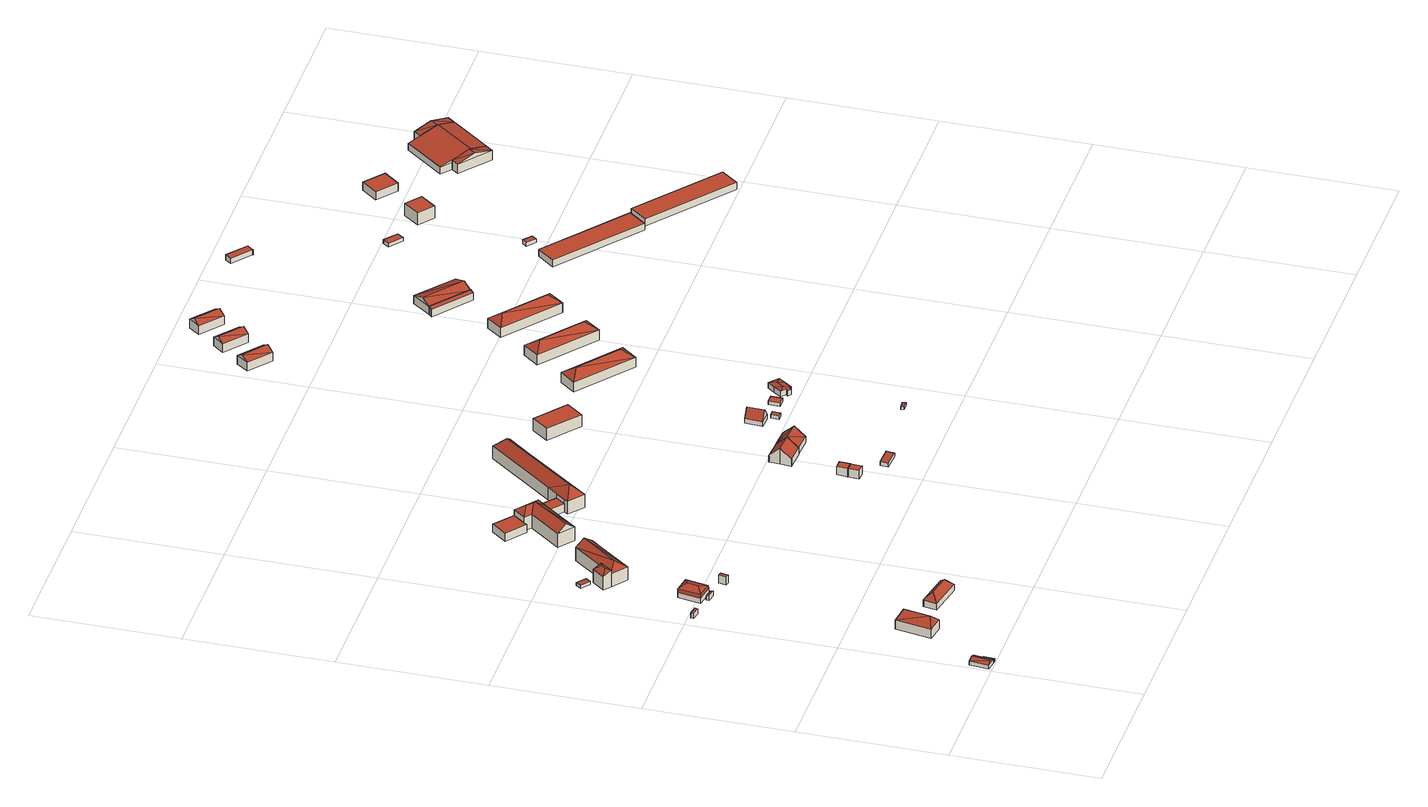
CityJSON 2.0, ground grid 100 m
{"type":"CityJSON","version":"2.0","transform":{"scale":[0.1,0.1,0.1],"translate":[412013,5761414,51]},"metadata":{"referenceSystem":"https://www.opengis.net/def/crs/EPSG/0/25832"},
"CityObjects":{
"building1":{"type":"Building","attributes":{"Gemeindeschluessel":"05515000","Geometrietyp2DReferenz":"3000","function":"31001_2700"},"children":["building1-1","building1-2"]},
"building1-1":{"type":"BuildingPart","attributes":{"roofType":"3100","measuredHeight":4.27},"parents":["building1"],"geometry":[{"type":"Solid","lod":"2","boundaries":[[[[0,1,2,3]],[[4,5,1,0]],[[6,7,8,9]],[[3,2,7,6]],[[10,3,11]],[[6,11,3]],[[9,4,0,10]],[[9,10,11]],[[10,0,3]],[[11,6,9]],[[1,5,8,7,2]],[[8,5,4,9]]]],"semantics":{"surfaces":[{"type":"WallSurface"},{"type":"RoofSurface"},{"type":"GroundSurface"},{"type":"ClosureSurface"}],"values":[[0,0,0,0,1,1,1,1,0,0,2,3]]}}]},
"building1-2":{"type":"BuildingPart","attributes":{"roofType":"2100","measuredHeight":2.86},"parents":["building1"],"geometry":[{"type":"Solid","lod":"2","boundaries":[[[[12,13,5,4]],[[14,15,13,12]],[[9,8,15,14]],[[14,12,4,9]],[[13,15,8,5]],[[8,9,4,5]]]],"semantics":{"surfaces":[{"type":"WallSurface"},{"type":"RoofSurface"},{"type":"GroundSurface"},{"type":"ClosureSurface"}],"values":[[0,0,0,1,2,3]]}}]},
"building2":{"type":"Building","attributes":{"Gemeindeschluessel":"05515000","Geometrietyp2DReferenz":"3000","function":"31001_1100","roofType":"3200","measuredHeight":12.45},"geometry":[{"type":"Solid","lod":"2","boundaries":[[[[16,17,18,19]],[[20,21,17,16]],[[22,23,21,20]],[[19,18,23,22]],[[16,24,20]],[[22,25,19]],[[25,24,16]],[[16,19,25]],[[22,20,24]],[[24,25,22]],[[17,21,23,18]]]],"semantics":{"surfaces":[{"type":"WallSurface"},{"type":"RoofSurface"},{"type":"GroundSurface"}],"values":[[0,0,0,0,1,1,1,1,1,1,2]]}}]},
"building3":{"type":"Building","attributes":{"Gemeindeschluessel":"05515000","Geometrietyp2DReferenz":"3000","function":"51009_1610","roofType":"1000","measuredHeight":3.68},"geometry":[{"type":"Solid","lod":"2","boundaries":[[[[26,27,28,29]],[[30,31,27,26]],[[32,33,31,30]],[[29,28,33,32]],[[30,26,29,32]],[[27,31,33,28]]]],"semantics":{"surfaces":[{"type":"WallSurface"},{"type":"RoofSurface"},{"type":"GroundSurface"}],"values":[[0,0,0,0,1,2]]}}]},
"building4":{"type":"Building","attributes":{"Gemeindeschluessel":"05515000","Geometrietyp2DReferenz":"3000","function":"31001_1100","roofType":"3200","measuredHeight":9.5},"geometry":[{"type":"Solid","lod":"2","boundaries":[[[[34,35,36,37]],[[38,39,35,34]],[[40,41,39,38]],[[37,36,41,40]],[[34,42,38]],[[40,43,37]],[[37,43,42,34]],[[38,42,43,40]],[[35,39,41,36]]]],"semantics":{"surfaces":[{"type":"WallSurface"},{"type":"RoofSurface"},{"type":"GroundSurface"}],"values":[[0,0,0,0,1,1,1,1,2]]}}]},
"building5":{"type":"Building","attributes":{"Gemeindeschluessel":"05515000","Geometrietyp2DReferenz":"3000","function":"51009_1610","roofType":"2100","measuredHeight":3.83},"geometry":[{"type":"Solid","lod":"2","boundaries":[[[[44,45,46,47]],[[48,49,45,44]],[[50,51,49,48]],[[47,46,51,50]],[[48,44,47,50]],[[45,49,51,46]]]],"semantics":{"surfaces":[{"type":"WallSurface"},{"type":"RoofSurface"},{"type":"GroundSurface"}],"values":[[0,0,0,0,1,2]]}}]},
"building6":{"type":"Building","attributes":{"Gemeindeschluessel":"05515000","Geometrietyp2DReferenz":"3000","function":"31001_3060","roofType":"9999","measuredHeight":8.67},"address":[{"country":"Germany","locality":"Münster","thoroughfareNumber":"2","thoroughfareName":"Flugplatz"},{"country":"Germany","locality":"Münster","thoroughfareNumber":"4","thoroughfareName":"Flugplatz"}],"geometry":[{"type":"Solid","lod":"2","boundaries":[[[[52,53,54,55]],[[56,57,53,52]],[[58,59,57,56]],[[55,54,59,58]],[[55,60,61,52]],[[52,61,62,56]],[[56,62,63,58]],[[58,63,60,55]],[[60,64,65,61]],[[61,65,62]],[[62,65,64,63]],[[63,64,60]],[[53,57,59,54]]]],"semantics":{"surfaces":[{"type":"WallSurface"},{"type":"RoofSurface"},{"type":"GroundSurface"}],"values":[[0,0,0,0,1,1,1,1,1,1,1,1,2]]}}]},
"building7":{"type":"Building","attributes":{"Gemeindeschluessel":"05515000","Geometrietyp2DReferenz":"3000","function":"31001_2700","roofType":"1000","measuredHeight":6},"geometry":[{"type":"Solid","lod":"2","boundaries":[[[[66,67,68,69]],[[70,71,67,66]],[[72,73,71,70]],[[69,68,73,72]],[[70,66,69,72]],[[67,71,73,68]]]],"semantics":{"surfaces":[{"type":"WallSurface"},{"type":"RoofSurface"},{"type":"GroundSurface"}],"values":[[0,0,0,0,1,2]]}}]},
"building8":{"type":"Building","attributes":{"Gemeindeschluessel":"05515000","Geometrietyp2DReferenz":"3000","function":"51009_1610","roofType":"2100","measuredHeight":2.46},"geometry":[{"type":"Solid","lod":"2","boundaries":[[[[74,75,76,77]],[[78,79,75,74]],[[80,81,79,78]],[[77,76,81,80]],[[78,74,77,80]],[[75,79,81,76]]]],"semantics":{"surfaces":[{"type":"WallSurface"},{"type":"RoofSurface"},{"type":"GroundSurface"}],"values":[[0,0,0,0,1,2]]}}]},
"building9":{"type":"Building","attributes":{"Gemeindeschluessel":"05515000","Geometrietyp2DReferenz":"3000","function":"31001_1100"},"children":["building9-1","building9-2","building9-3"]},
"building9-1":{"type":"BuildingPart","attributes":{"roofType":"2100","measuredHeight":6.63},"parents":["building9"],"geometry":[{"type":"Solid","lod":"2","boundaries":[[[[82,83,84,85]],[[86,87,83,82]],[[88,89,87,86]],[[90,91,89,88]],[[92,93,91,90]],[[94,95,93,92]],[[96,97,95,94]],[[98,99,97,96]],[[100,101,99,98]],[[102,103,101,100]],[[104,105,103,102]],[[106,107,105,104]],[[108,109,107,106]],[[110,111,109,108]],[[112,113,111,110]],[[114,115,113,112]],[[116,117,115,114]],[[118,119,117,116]],[[120,121,119,118]],[[118,116,114,112,110,108,106,104,102,100,98,96,94,92,90,88,86,82,85,120]],[[83,87,89,91,93,95,97,99,101,103,105,107,109,111,113,115,117,119,121,84]],[[121,120,85,84]]]],"semantics":{"surfaces":[{"type":"WallSurface"},{"type":"RoofSurface"},{"type":"GroundSurface"},{"type":"ClosureSurface"}],"values":[[0,0,0,0,0,0,0,0,0,0,0,0,0,0,0,0,0,0,0,1,2,3]]}}]},
"building9-2":{"type":"BuildingPart","attributes":{"roofType":"3200","measuredHeight":12.82},"parents":["building9"],"geometry":[{"type":"Solid","lod":"2","boundaries":[[[[122,123,124,125]],[[126,127,128,123,122]],[[125,124,129,130,131]],[[122,132,126]],[[131,133,125]],[[125,133,132,122]],[[126,132,133,131]],[[123,128,129,124]],[[127,126,131,130]],[[129,128,127,130]]]],"semantics":{"surfaces":[{"type":"WallSurface"},{"type":"RoofSurface"},{"type":"GroundSurface"},{"type":"ClosureSurface"}],"values":[[0,0,0,1,1,1,1,2,0,3]]}}]},
"building9-3":{"type":"BuildingPart","attributes":{"roofType":"5000","measuredHeight":14.59},"parents":["building9"],"geometry":[{"type":"Solid","lod":"2","boundaries":[[[[134,135,121,120,136]],[[130,129,135,134]],[[137,138,128,127]],[[139,140,138,137]],[[141,85,84,140,139]],[[134,142,130]],[[136,141,139,143,134]],[[142,134,143]],[[137,142,143]],[[137,127,130,142]],[[139,137,143]],[[121,135,129,128,138,140,84]],[[85,141,136,120]],[[121,84,85,120]],[[129,130,127,128]]]],"semantics":{"surfaces":[{"type":"WallSurface"},{"type":"RoofSurface"},{"type":"GroundSurface"},{"type":"ClosureSurface"}],"values":[[0,0,0,0,0,1,1,1,1,1,0,2,0,3,3]]}}]},
"building10":{"type":"Building","attributes":{"Gemeindeschluessel":"05515000","Geometrietyp2DReferenz":"3000","function":"31001_1100","roofType":"1000","measuredHeight":6.03},"geometry":[{"type":"Solid","lod":"2","boundaries":[[[[144,145,146,147]],[[148,149,145,144]],[[150,151,149,148]],[[152,153,151,150]],[[147,146,153,152]],[[150,148,144,147,152]],[[145,149,151,153,146]]]],"semantics":{"surfaces":[{"type":"WallSurface"},{"type":"RoofSurface"},{"type":"GroundSurface"}],"values":[[0,0,0,0,0,1,2]]}}]},
"building11":{"type":"Building","attributes":{"Gemeindeschluessel":"05515000","Geometrietyp2DReferenz":"3000","function":"31001_1100","roofType":"5000","measuredHeight":14.73},"geometry":[{"type":"Solid","lod":"2","boundaries":[[[[154,155,151,156]],[[157,158,155,154]],[[159,160,158,157]],[[161,162,160,159]],[[163,164,162,161]],[[165,153,164,163]],[[156,151,153,165]],[[166,167,163,161,168]],[[157,154,166]],[[159,157,166]],[[166,168,159]],[[167,166,154,156,169]],[[156,165,169]],[[169,165,163,167]],[[168,161,159]],[[155,158,160,162,164,153,151]]]],"semantics":{"surfaces":[{"type":"WallSurface"},{"type":"RoofSurface"},{"type":"GroundSurface"}],"values":[[0,0,0,0,0,0,0,1,1,1,1,1,1,1,0,2]]}}]},
"building12":{"type":"Building","attributes":{"Gemeindeschluessel":"05515000","Geometrietyp2DReferenz":"3000","function":"31001_1100"},"children":["building12-1","building12-2"]},
"building12-1":{"type":"BuildingPart","attributes":{"roofType":"1000","measuredHeight":6.02},"parents":["building12"],"geometry":[{"type":"Solid","lod":"2","boundaries":[[[[170,171,172,173]],[[174,175,171,170]],[[176,177,175,174]],[[173,172,178,179]],[[176,174,170,173,179]],[[171,175,177,178,172]],[[177,176,179,178]]]],"semantics":{"surfaces":[{"type":"WallSurface"},{"type":"RoofSurface"},{"type":"GroundSurface"},{"type":"ClosureSurface"}],"values":[[0,0,0,0,1,2,3]]}}]},
"building12-2":{"type":"BuildingPart","attributes":{"roofType":"3200","measuredHeight":16.15},"parents":["building12"],"geometry":[{"type":"Solid","lod":"2","boundaries":[[[[180,181,177,182]],[[183,184,181,180]],[[185,186,184,183]],[[187,188,186,185]],[[189,190,188,187]],[[191,192,190,189]],[[193,179,178,192,191]],[[177,176,182]],[[189,194,191]],[[183,195,185]],[[185,195,187]],[[187,195,194,189]],[[180,194,195,183]],[[182,193,191,194,180]],[[181,184,186,188,190,192,178,177]],[[179,193,182,176]],[[177,178,179,176]]]],"semantics":{"surfaces":[{"type":"WallSurface"},{"type":"RoofSurface"},{"type":"GroundSurface"},{"type":"ClosureSurface"}],"values":[[0,0,0,0,0,0,0,0,1,1,1,1,1,1,2,0,3]]}}]},
"building13":{"type":"Building","attributes":{"Gemeindeschluessel":"05515000","Geometrietyp2DReferenz":"3000","function":"31001_2700","roofType":"1000","measuredHeight":6.21},"geometry":[{"type":"Solid","lod":"2","boundaries":[[[[196,197,198,199]],[[200,201,197,196]],[[202,203,201,200]],[[199,198,203,202]],[[200,196,199,202]],[[197,201,203,198]]]],"semantics":{"surfaces":[{"type":"WallSurface"},{"type":"RoofSurface"},{"type":"GroundSurface"}],"values":[[0,0,0,0,1,2]]}}]},
"building14":{"type":"Building","attributes":{"Gemeindeschluessel":"05515000","Geometrietyp2DReferenz":"3000","function":"31001_2700","roofType":"1000","measuredHeight":6.22},"geometry":[{"type":"Solid","lod":"2","boundaries":[[[[204,205,198,206]],[[207,208,205,204]],[[209,197,208,207]],[[206,198,197,209]],[[207,204,206,209]],[[205,208,197,198]]]],"semantics":{"surfaces":[{"type":"WallSurface"},{"type":"RoofSurface"},{"type":"GroundSurface"}],"values":[[0,0,0,0,1,2]]}}]},
"building15":{"type":"Building","attributes":{"Gemeindeschluessel":"05515000","Geometrietyp2DReferenz":"3000","function":"31001_2700","roofType":"2100","measuredHeight":2.94},"geometry":[{"type":"Solid","lod":"2","boundaries":[[[[210,211,212,213]],[[214,215,211,210]],[[216,217,215,214]],[[213,212,217,216]],[[214,210,213,216]],[[211,215,217,212]]]],"semantics":{"surfaces":[{"type":"WallSurface"},{"type":"RoofSurface"},{"type":"GroundSurface"}],"values":[[0,0,0,0,1,2]]}}]},
"building16":{"type":"Building","attributes":{"Gemeindeschluessel":"05515000","Geometrietyp2DReferenz":"3000","function":"31001_1000","roofType":"3100","measuredHeight":11.84},"address":[{"country":"Germany","locality":"Münster","thoroughfareNumber":"41","thoroughfareName":"Flugplatz"}],"geometry":[{"type":"Solid","lod":"2","boundaries":[[[[218,219,220,221]],[[222,223,219,218]],[[224,225,223,222]],[[226,227,225,224]],[[228,229,227,226]],[[230,231,229,228]],[[232,233,231,230]],[[234,235,233,232]],[[236,237,235,234]],[[221,220,237,236]],[[230,228,226,224,222,232]],[[218,221,236,234,232,222]],[[219,223,225,227,229,231,233,235,237,220]]]],"semantics":{"surfaces":[{"type":"WallSurface"},{"type":"RoofSurface"},{"type":"GroundSurface"}],"values":[[0,0,0,0,0,0,0,0,0,0,1,1,2]]}}]},
"building17":{"type":"Building","attributes":{"Gemeindeschluessel":"05515000","Geometrietyp2DReferenz":"3000","function":"31001_1000","roofType":"3100","measuredHeight":11.19},"address":[{"country":"Germany","locality":"Münster","thoroughfareNumber":"41a","thoroughfareName":"Flugplatz"}],"geometry":[{"type":"Solid","lod":"2","boundaries":[[[[238,239,240,241]],[[242,243,239,238]],[[244,245,243,242]],[[241,240,245,244]],[[238,246,242]],[[244,247,241]],[[246,238,241]],[[241,247,246]],[[242,246,247]],[[247,244,242]],[[239,243,245,240]]]],"semantics":{"surfaces":[{"type":"WallSurface"},{"type":"RoofSurface"},{"type":"GroundSurface"}],"values":[[0,0,0,0,0,0,1,1,1,1,2]]}}]},
"building18":{"type":"Building","attributes":{"Gemeindeschluessel":"05515000","Geometrietyp2DReferenz":"3000","function":"31001_1100","roofType":"1000","measuredHeight":9},"geometry":[{"type":"Solid","lod":"2","boundaries":[[[[248,249,250,251]],[[252,253,249,248]],[[254,255,253,252]],[[251,250,255,254]],[[252,248,251,254]],[[249,253,255,250]]]],"semantics":{"surfaces":[{"type":"WallSurface"},{"type":"RoofSurface"},{"type":"GroundSurface"}],"values":[[0,0,0,0,1,2]]}}]},
"building19":{"type":"Building","attributes":{"Gemeindeschluessel":"05515000","Geometrietyp2DReferenz":"3000","function":"31001_1000","roofType":"3100","measuredHeight":9.21},"address":[{"country":"Germany","locality":"Münster","thoroughfareNumber":"40","thoroughfareName":"Flugplatz"}],"geometry":[{"type":"Solid","lod":"2","boundaries":[[[[256,257,258,259]],[[260,261,257,256]],[[262,263,261,260]],[[259,258,263,262]],[[256,264,260]],[[262,265,259]],[[259,265,264,256]],[[260,264,265,262]],[[257,261,263,258]]]],"semantics":{"surfaces":[{"type":"WallSurface"},{"type":"RoofSurface"},{"type":"GroundSurface"}],"values":[[0,0,0,0,0,0,1,1,2]]}}]},
"building20":{"type":"Building","attributes":{"Gemeindeschluessel":"05515000","Geometrietyp2DReferenz":"3000","function":"31001_1310","roofType":"1000","measuredHeight":2.58},"geometry":[{"type":"Solid","lod":"2","boundaries":[[[[266,267,268,269]],[[270,271,267,266]],[[272,273,271,270]],[[269,268,273,272]],[[270,266,269,272]],[[267,271,273,268]]]],"semantics":{"surfaces":[{"type":"WallSurface"},{"type":"RoofSurface"},{"type":"GroundSurface"}],"values":[[0,0,0,0,1,2]]}}]},
"building21":{"type":"Building","attributes":{"Gemeindeschluessel":"05515000","Geometrietyp2DReferenz":"3000","function":"51009_1610","roofType":"2100","measuredHeight":2.14},"geometry":[{"type":"Solid","lod":"2","boundaries":[[[[274,275,276,277]],[[278,279,275,274]],[[280,281,279,278]],[[277,276,281,280]],[[278,274,277,280]],[[275,279,281,276]]]],"semantics":{"surfaces":[{"type":"WallSurface"},{"type":"RoofSurface"},{"type":"GroundSurface"}],"values":[[0,0,0,0,1,2]]}}]},
"building22":{"type":"Building","attributes":{"Gemeindeschluessel":"05515000","Geometrietyp2DReferenz":"3000","function":"31001_2460","roofType":"1000","measuredHeight":2.59},"geometry":[{"type":"Solid","lod":"2","boundaries":[[[[282,283,284,285]],[[286,287,283,282]],[[288,289,287,286]],[[285,284,289,288]],[[286,282,285,288]],[[283,287,289,284]]]],"semantics":{"surfaces":[{"type":"WallSurface"},{"type":"RoofSurface"},{"type":"GroundSurface"}],"values":[[0,0,0,0,1,2]]}}]},
"building23":{"type":"Building","attributes":{"Gemeindeschluessel":"05515000","Geometrietyp2DReferenz":"3000","function":"31001_2700","roofType":"3200","measuredHeight":4.84},"geometry":[{"type":"Solid","lod":"2","boundaries":[[[[290,291,292,293]],[[294,295,291,290]],[[296,297,295,294]],[[298,299,297,296]],[[300,301,299,298]],[[302,303,301,300]],[[304,305,303,302]],[[306,307,305,304]],[[308,309,307,306]],[[293,292,309,308]],[[302,300,298,296,294,310,304]],[[308,311,293]],[[293,311,290]],[[290,311,310,294]],[[306,310,311,308]],[[304,310,306]],[[291,295,297,299,301,303,305,307,309,292]]]],"semantics":{"surfaces":[{"type":"WallSurface"},{"type":"RoofSurface"},{"type":"GroundSurface"}],"values":[[0,0,0,0,0,0,0,0,0,0,1,1,1,1,1,1,2]]}}]},
"building24":{"type":"Building","attributes":{"Gemeindeschluessel":"05515000","Geometrietyp2DReferenz":"3000","function":"31001_1100","roofType":"3200","measuredHeight":12.08},"geometry":[{"type":"Solid","lod":"2","boundaries":[[[[312,313,314,315]],[[316,317,313,312]],[[318,319,317,316]],[[315,314,319,318]],[[312,320,316]],[[318,321,315]],[[315,321,320]],[[320,312,315]],[[320,321,318]],[[318,316,320]],[[313,317,319,314]]]],"semantics":{"surfaces":[{"type":"WallSurface"},{"type":"RoofSurface"},{"type":"GroundSurface"}],"values":[[0,0,0,0,1,1,1,1,1,1,2]]}}]},
"building25":{"type":"Building","attributes":{"Gemeindeschluessel":"05515000","Geometrietyp2DReferenz":"3000","function":"31001_3073","roofType":"3100","measuredHeight":9.52},"address":[{"country":"Germany","locality":"Münster","thoroughfareNumber":"6","thoroughfareName":"Lützowstraße"}],"geometry":[{"type":"Solid","lod":"2","boundaries":[[[[322,323,324,325]],[[326,327,323,322]],[[328,329,327,326]],[[325,324,329,328]],[[322,330,326]],[[328,331,325]],[[325,331,330]],[[330,322,325]],[[331,328,326]],[[326,330,331]],[[323,327,329,324]]]],"semantics":{"surfaces":[{"type":"WallSurface"},{"type":"RoofSurface"},{"type":"GroundSurface"}],"values":[[0,0,0,0,0,0,1,1,1,1,2]]}}]},
"building26":{"type":"Building","attributes":{"Gemeindeschluessel":"05515000","Geometrietyp2DReferenz":"3000","function":"31001_1100","roofType":"3200","measuredHeight":12.18},"geometry":[{"type":"Solid","lod":"2","boundaries":[[[[332,333,334,335]],[[336,337,333,332]],[[338,339,337,336]],[[335,334,339,338]],[[332,340,336]],[[338,341,335]],[[341,340,332]],[[332,335,341]],[[336,340,341]],[[341,338,336]],[[333,337,339,334]]]],"semantics":{"surfaces":[{"type":"WallSurface"},{"type":"RoofSurface"},{"type":"GroundSurface"}],"values":[[0,0,0,0,1,1,1,1,1,1,2]]}}]},
"building27":{"type":"Building","attributes":{"Gemeindeschluessel":"05515000","Geometrietyp2DReferenz":"3000","function":"31001_3073","roofType":"3100","measuredHeight":9.49},"address":[{"country":"Germany","locality":"Münster","thoroughfareNumber":"5","thoroughfareName":"Lützowstraße"}],"geometry":[{"type":"Solid","lod":"2","boundaries":[[[[342,343,344,345]],[[346,347,343,342]],[[348,349,347,346]],[[345,344,349,348]],[[342,350,346]],[[348,351,345]],[[350,342,345]],[[345,351,350]],[[346,350,351]],[[351,348,346]],[[343,347,349,344]]]],"semantics":{"surfaces":[{"type":"WallSurface"},{"type":"RoofSurface"},{"type":"GroundSurface"}],"values":[[0,0,0,0,0,0,1,1,1,1,2]]}}]},
"building28":{"type":"Building","attributes":{"Gemeindeschluessel":"05515000","Geometrietyp2DReferenz":"3000","function":"31001_3073","roofType":"3100","measuredHeight":9.42},"address":[{"country":"Germany","locality":"Münster","thoroughfareNumber":"4","thoroughfareName":"Lützowstraße"}],"geometry":[{"type":"Solid","lod":"2","boundaries":[[[[352,353,354,355]],[[356,357,353,352]],[[358,359,357,356]],[[355,354,359,358]],[[352,360,356]],[[358,361,355]],[[355,361,360]],[[360,352,355]],[[361,358,356]],[[356,360,361]],[[353,357,359,354]]]],"semantics":{"surfaces":[{"type":"WallSurface"},{"type":"RoofSurface"},{"type":"GroundSurface"}],"values":[[0,0,0,0,0,0,1,1,1,1,2]]}}]},
"building29":{"type":"Building","attributes":{"Gemeindeschluessel":"05515000","Geometrietyp2DReferenz":"3000","function":"31001_1100","roofType":"3200","measuredHeight":12.2},"geometry":[{"type":"Solid","lod":"2","boundaries":[[[[362,363,364,365]],[[366,367,363,362]],[[368,369,367,366]],[[365,364,369,368]],[[362,370,366]],[[368,371,365]],[[371,370,362]],[[362,365,371]],[[366,370,371]],[[371,368,366]],[[363,367,369,364]]]],"semantics":{"surfaces":[{"type":"WallSurface"},{"type":"RoofSurface"},{"type":"GroundSurface"}],"values":[[0,0,0,0,1,1,1,1,1,1,2]]}}]},
"building30":{"type":"Building","attributes":{"Gemeindeschluessel":"05515000","Geometrietyp2DReferenz":"3000","function":"51009_1610","roofType":"2100","measuredHeight":6.48},"geometry":[{"type":"Solid","lod":"2","boundaries":[[[[372,373,374,375]],[[376,377,373,372]],[[378,379,377,376]],[[380,381,379,378]],[[382,383,381,380]],[[375,374,383,382]],[[380,378,376,372,375,382]],[[373,377,379,381,383,374]]]],"semantics":{"surfaces":[{"type":"WallSurface"},{"type":"RoofSurface"},{"type":"GroundSurface"}],"values":[[0,0,0,0,0,0,1,2]]}}]},
"building31":{"type":"Building","attributes":{"Gemeindeschluessel":"05515000","Geometrietyp2DReferenz":"3000","function":"31001_1100","roofType":"3100","measuredHeight":9.3},"geometry":[{"type":"Solid","lod":"2","boundaries":[[[[384,379,381,385]],[[386,387,379,384]],[[388,389,387,386]],[[385,381,389,388]],[[384,390,386]],[[388,391,385]],[[385,391,390]],[[390,384,385]],[[391,388,386]],[[386,390,391]],[[379,387,389,381]]]],"semantics":{"surfaces":[{"type":"WallSurface"},{"type":"RoofSurface"},{"type":"GroundSurface"}],"values":[[0,0,0,0,0,0,1,1,1,1,2]]}}]},
"building32":{"type":"Building","attributes":{"Gemeindeschluessel":"05515000","Geometrietyp2DReferenz":"3000","function":"31001_3073","roofType":"1000","measuredHeight":3.96},"address":[{"country":"Germany","locality":"Münster","thoroughfareNumber":"2a","thoroughfareName":"Lützowstraße"}],"geometry":[{"type":"Solid","lod":"2","boundaries":[[[[392,393,394,395]],[[396,397,393,392]],[[398,399,397,396]],[[400,401,399,398]],[[402,403,401,400]],[[395,394,403,402]],[[400,398,396,392,395,402]],[[393,397,399,401,403,394]]]],"semantics":{"surfaces":[{"type":"WallSurface"},{"type":"RoofSurface"},{"type":"GroundSurface"}],"values":[[0,0,0,0,0,0,1,2]]}}]},
"building33":{"type":"Building","attributes":{"Gemeindeschluessel":"05515000","Geometrietyp2DReferenz":"3000","function":"31001_1100","roofType":"1000","measuredHeight":5.22},"geometry":[{"type":"Solid","lod":"2","boundaries":[[[[404,405,406,407]],[[408,409,405,404]],[[410,411,409,408]],[[407,406,411,410]],[[408,404,407,410]],[[405,409,411,406]]]],"semantics":{"surfaces":[{"type":"WallSurface"},{"type":"RoofSurface"},{"type":"GroundSurface"}],"values":[[0,0,0,0,1,2]]}}]},
"building34":{"type":"Building","attributes":{"Gemeindeschluessel":"05515000","Geometrietyp2DReferenz":"3000","function":"31001_1100","roofType":"1000","measuredHeight":2.82},"geometry":[{"type":"Solid","lod":"2","boundaries":[[[[412,413,414,415]],[[416,417,413,412]],[[418,419,417,416]],[[415,414,419,418]],[[416,412,415,418]],[[413,417,419,414]]]],"semantics":{"surfaces":[{"type":"WallSurface"},{"type":"RoofSurface"},{"type":"GroundSurface"}],"values":[[0,0,0,0,1,2]]}}]},
"building35":{"type":"Building","attributes":{"Gemeindeschluessel":"05515000","Geometrietyp2DReferenz":"3000","function":"31001_1100","roofType":"1000","measuredHeight":2.73},"geometry":[{"type":"Solid","lod":"2","boundaries":[[[[420,421,422,423]],[[424,425,421,420]],[[426,427,425,424]],[[423,422,427,426]],[[424,420,423,426]],[[421,425,427,422]]]],"semantics":{"surfaces":[{"type":"WallSurface"},{"type":"RoofSurface"},{"type":"GroundSurface"}],"values":[[0,0,0,0,1,2]]}}]},
"building36":{"type":"Building","attributes":{"Gemeindeschluessel":"05515000","Geometrietyp2DReferenz":"3000","function":"31001_1100","roofType":"1000","measuredHeight":9},"geometry":[{"type":"Solid","lod":"2","boundaries":[[[[428,429,430,431]],[[432,433,429,428]],[[434,435,433,432]],[[431,430,435,434]],[[432,428,431,434]],[[429,433,435,430]]]],"semantics":{"surfaces":[{"type":"WallSurface"},{"type":"RoofSurface"},{"type":"GroundSurface"}],"values":[[0,0,0,0,1,2]]}}]},
"building37":{"type":"Building","attributes":{"Gemeindeschluessel":"05515000","Geometrietyp2DReferenz":"3000","function":"31001_1100","roofType":"1000","measuredHeight":5.21},"geometry":[{"type":"Solid","lod":"2","boundaries":[[[[436,437,438,439]],[[440,441,437,436]],[[442,443,441,440]],[[439,438,443,442]],[[440,436,439,442]],[[437,441,443,438]]]],"semantics":{"surfaces":[{"type":"WallSurface"},{"type":"RoofSurface"},{"type":"GroundSurface"}],"values":[[0,0,0,0,1,2]]}}]},
"building38":{"type":"Building","attributes":{"Gemeindeschluessel":"05515000","Geometrietyp2DReferenz":"3000","function":"31001_3073","roofType":"1000","measuredHeight":6},"geometry":[{"type":"Solid","lod":"2","boundaries":[[[[444,445,446,447]],[[448,449,445,444]],[[450,451,449,448]],[[447,446,451,450]],[[448,444,447,450]],[[445,449,451,446]]]],"semantics":{"surfaces":[{"type":"WallSurface"},{"type":"RoofSurface"},{"type":"GroundSurface"}],"values":[[0,0,0,0,1,2]]}}]},
"building39":{"type":"Building","attributes":{"Gemeindeschluessel":"05515000","Geometrietyp2DReferenz":"3000","function":"31001_3073"},"children":["building39-1","building39-2","building39-3"]},
"building39-1":{"type":"BuildingPart","attributes":{"roofType":"3100","measuredHeight":10.14},"parents":["building39"],"geometry":[{"type":"Solid","lod":"2","boundaries":[[[[452,453,454,455,456]],[[457,458,453,452]],[[459,460,461,458,457]],[[452,462,457]],[[463,462,452]],[[452,456,464,463]],[[459,457,462]],[[462,463,465,459]],[[453,458,461,454]],[[454,461,460,455]],[[460,459,456,455]],[[465,463,464]],[[465,464,456,459]]]],"semantics":{"surfaces":[{"type":"WallSurface"},{"type":"RoofSurface"},{"type":"GroundSurface"},{"type":"ClosureSurface"}],"values":[[0,0,0,0,1,1,1,1,2,3,3,0,3]]}}]},
"building39-2":{"type":"BuildingPart","attributes":{"roofType":"3100","measuredHeight":10.23},"parents":["building39"],"geometry":[{"type":"Solid","lod":"2","boundaries":[[[[466,467,468,469,470]],[[471,472,467,466]],[[473,474,475,472,471]],[[466,476,471]],[[466,470,477,478]],[[478,476,466]],[[476,478,479,473]],[[473,471,476]],[[467,472,475,468]],[[468,475,474,469]],[[474,473,470,469]],[[477,479,478]],[[473,479,477,470]]]],"semantics":{"surfaces":[{"type":"WallSurface"},{"type":"RoofSurface"},{"type":"GroundSurface"},{"type":"ClosureSurface"}],"values":[[0,0,0,0,1,1,1,1,2,3,3,0,3]]}}]},
"building39-3":{"type":"BuildingPart","attributes":{"roofType":"3100","measuredHeight":10.06},"parents":["building39"],"geometry":[{"type":"Solid","lod":"2","boundaries":[[[[455,454,480,481]],[[469,468,461,460]],[[482,483,475,474]],[[481,480,483,482]],[[484,479,477,485,465,464,486,481,487]],[[485,477,488,459]],[[459,488,470,469,460]],[[486,456,455,481]],[[473,484,487,482,474]],[[487,481,482]],[[454,461,468,475,483,480]],[[454,455,460,461]],[[468,469,474,475]],[[488,477,470]],[[479,484,473]],[[470,473,474,469]],[[477,479,473,470]],[[459,465,485]],[[456,486,464]],[[456,459,460,455]],[[459,456,464,465]]]],"semantics":{"surfaces":[{"type":"WallSurface"},{"type":"RoofSurface"},{"type":"GroundSurface"},{"type":"ClosureSurface"}],"values":[[0,0,0,0,1,1,0,0,0,0,2,3,3,0,0,3,3,0,0,3,3]]}}]}
},
"vertices":[
[94,138,44],[94,138,15],[21,147,15],[21,147,44],[86,80,44],[86,80,15],[5,17,44],[5,17,15],[77,8,15],[77,8,44],[57,142,58],[41,13,58],
[110,77,35],[110,77,15],[101,5,35],[101,5,15],
[291,705,82],[291,705,14],[247,459,14],[247,459,82],[412,684,82],[412,684,14],[367,438,82],[367,438,14],[346,665,138],[313,482,138],
[118,1945,59],[118,1945,22],[121,1965,22],[121,1965,59],[58,1955,59],[58,1955,22],[62,1975,59],[62,1975,22],
[829,557,65],[829,557,17],[585,603,17],[585,603,65],[812,465,65],[812,465,17],[567,511,65],[567,511,17],[778,519,112],[621,549,112],
[342,1907,60],[342,1907,22],[345,1927,22],[345,1927,52],[283,1917,60],[283,1917,22],[286,1937,52],[286,1937,22],
[353,1940,60],[353,1940,22],[380,2097,22],[380,2097,60],[238,1959,60],[238,1959,22],[265,2117,60],[265,2117,22],[379,2097,87],[353,1941,87],[240,1960,87],[266,2116,87],[315,2069,108],[302,1989,108],
[487,1861,79],[487,1861,19],[514,1855,19],[514,1855,79],[498,1915,79],[498,1915,19],[525,1909,79],[525,1909,19],
[258,2776,25],[258,2776,1],[232,2741,1],[232,2741,23],[319,2727,25],[319,2727,1],[292,2695,23],[292,2695,1],
[574,2674,72],[574,2674,8],[558,2687,8],[558,2687,67],[575,2674,73],[575,2674,8],[576,2673,73],[576,2673,8],[577,2672,73],[577,2672,8],[577,2670,73],[577,2670,8],[577,2669,74],[577,2669,8],[577,2668,74],[577,2668,8],[576,2667,74],[576,2667,8],[576,2666,74],[576,2666,8],[544,2625,74],[544,2625,8],[543,2624,74],[543,2624,8],[542,2623,74],[542,2623,8],[541,2623,74],[541,2623,8],[540,2622,73],[540,2622,8],[539,2622,73],[539,2622,8],[538,2623,73],[538,2623,8],[536,2623,73],[536,2623,8],[536,2624,72],[536,2624,8],[518,2636,67],[518,2636,8],
[311,2680,106],[311,2680,8],[246,2596,8],[246,2596,106],[358,2643,131],[358,2643,106],[358,2643,8],[292,2559,8],[292,2559,106],[292,2559,131],[323,2630,136],[298,2598,136],
[394,2479,106],[394,2479,8],[518,2636,106],[524,2854,106],[524,2854,8],[626,2774,106],[626,2774,8],[558,2687,106],[377,2562,153],[575,2814,153],
[619,3340,67],[619,3340,7],[751,3237,7],[751,3237,67],[700,3445,67],[700,3445,7],[833,3341,67],[833,3341,7],[765,3255,67],[765,3255,7],
[981,3225,108],[981,3225,7],[833,3341,108],[928,3157,108],[928,3157,7],[744,2922,108],[744,2922,7],[640,3004,108],[640,3004,7],[809,3220,108],[809,3220,7],[765,3255,108],[888,3214,155],[887,3229,147],[692,2963,155],[842,3264,147],
[981,3225,70],[981,3225,10],[928,3157,10],[928,3157,70],[982,3226,70],[982,3226,10],[1092,3138,70],[1092,3138,10],[1039,3070,10],[1039,3070,70],
[1144,3204,105],[1144,3204,10],[1092,3138,105],[1507,3669,105],[1507,3669,10],[1613,3586,105],[1613,3586,10],[1488,3426,105],[1488,3426,10],[1125,2961,105],[1125,2961,10],[1019,3044,105],[1019,3044,10],[1039,3070,105],[1113,3056,171],[1519,3575,171],
[1948,1454,81],[1948,1454,19],[1890,1457,19],[1890,1457,81],[1944,1379,81],[1944,1379,19],[1886,1383,81],[1886,1383,19],
[1895,1533,82],[1895,1533,19],[1890,1457,82],[1952,1530,82],[1952,1530,19],[1948,1454,82],
[2068,1297,51],[2068,1297,21],[2065,1243,21],[2065,1243,47],[2191,1292,51],[2191,1292,21],[2189,1236,47],[2189,1236,21],
[2057,1971,72],[2057,1971,21],[1923,1979,21],[1923,1979,72],[2052,1897,139],[2052,1897,21],[2048,1823,72],[2048,1823,21],[1914,1830,73],[1914,1830,21],[1914,1829,72],[1914,1829,21],[1909,1829,72],[1909,1829,21],[1913,1904,139],[1913,1904,21],[1918,1981,70],[1918,1981,21],[1923,1981,71],[1923,1981,21],
[2193,1963,73],[2193,1963,27],[2057,1971,27],[2057,1971,73],[2185,1815,73],[2185,1815,27],[2048,1823,73],[2048,1823,27],[2189,1889,138],[2052,1897,138],
[1887,3510,101],[1887,3510,11],[1796,3395,11],[1796,3395,101],[2100,3342,101],[2100,3342,11],[2009,3226,101],[2009,3226,11],
[2309,2248,55],[2309,2248,21],[2302,2128,21],[2302,2128,55],[2399,2243,55],[2399,2243,21],[2393,2123,55],[2393,2123,21],[2354,2246,114],[2348,2126,114],
[2447,2104,46],[2447,2104,21],[2409,2106,21],[2409,2106,46],[2444,2048,46],[2444,2048,21],[2406,2050,46],[2406,2050,21],
[2737,1348,30],[2737,1348,11],[2739,1324,11],[2739,1324,33],[2788,1351,30],[2788,1351,11],[2790,1327,33],[2790,1327,11],
[2561,2164,41],[2561,2164,15],[2560,2084,15],[2560,2084,41],[2620,2163,41],[2620,2163,15],[2618,2083,41],[2618,2083,15],
[2773,2111,55],[2773,2111,14],[2812,2160,14],[2812,2160,55],[2735,2062,55],[2735,2062,14],[2726,2069,55],[2726,2069,14],[2715,2055,49],[2715,2055,14],[2693,2072,49],[2693,2072,14],[2704,2086,55],[2704,2086,14],[2669,2113,55],[2669,2113,14],[2709,2164,55],[2709,2164,14],[2746,2213,55],[2746,2213,14],[2717,2107,63],[2757,2158,63],
[2377,3379,86],[2377,3379,14],[2757,3082,14],[2757,3082,86],[2461,3487,86],[2461,3487,14],[2842,3190,86],[2842,3190,14],[2473,3391,134],[2748,3176,134],
[2062,5424,75],[2062,5424,11],[2219,5300,11],[2219,5300,75],[2126,5505,75],[2126,5505,11],[2283,5380,75],[2283,5380,11],[2094,5464,106],[2251,5340,106],
[3082,3493,86],[3082,3493,13],[2702,3793,13],[2702,3793,86],[2997,3385,86],[2997,3385,13],[2617,3685,86],[2617,3685,13],[2987,3481,135],[2713,3697,135],
[2443,5582,76],[2443,5582,11],[2287,5705,11],[2287,5705,76],[2381,5504,76],[2381,5504,11],[2225,5627,76],[2225,5627,11],[2412,5543,106],[2256,5666,106],
[2384,5827,76],[2384,5827,11],[2540,5704,11],[2540,5704,76],[2445,5905,76],[2445,5905,11],[2602,5782,76],[2602,5782,11],[2415,5866,105],[2571,5743,105],
[3322,3799,85],[3322,3799,12],[2941,4098,12],[2941,4098,85],[3238,3692,85],[3238,3692,12],[2857,3991,85],[2857,3991,12],[3227,3787,134],[2954,4002,134],
[2978,4473,61],[2978,4473,8],[3231,4272,8],[3231,4272,61],[2981,4476,63],[2981,4476,8],[2996,4495,73],[2996,4495,8],[3248,4295,73],[3248,4295,8],[3236,4279,65],[3236,4279,8],
[2996,4495,68],[3248,4295,68],[3096,4622,68],[3096,4622,8],[3349,4421,68],[3349,4421,8],[3039,4549,101],[3292,4349,101],
[3256,5894,51],[3256,5894,12],[3222,5852,12],[3222,5852,51],[3391,5788,51],[3391,5788,12],[3356,5743,51],[3356,5743,12],[3352,5745,51],[3352,5745,12],[3354,5747,51],[3354,5747,12],
[3737,3893,58],[3737,3893,6],[4296,3451,6],[4296,3451,58],[3831,4011,58],[3831,4011,6],[4389,3570,58],[4389,3570,6],
[3915,4116,37],[3915,4116,9],[3973,4069,9],[3973,4069,37],[3941,4148,37],[3941,4148,9],[3999,4100,37],[3999,4100,9],
[3799,4922,35],[3799,4922,8],[3710,4991,8],[3710,4991,35],[3766,4878,35],[3766,4878,8],[3676,4948,35],[3676,4948,8],
[3976,4842,94],[3976,4842,4],[4081,4760,4],[4081,4760,94],[4061,4951,94],[4061,4951,4],[4166,4868,94],[4166,4868,4],
[4440,3578,57],[4440,3578,5],[4346,3459,5],[4346,3459,57],[4998,3136,57],[4998,3136,5],[4904,3018,57],[4904,3018,5],
[4270,5282,63],[4270,5282,3],[4184,5174,3],[4184,5174,63],[4407,5174,63],[4407,5174,3],[4322,5066,63],[4322,5066,3],
[4896,5120,76],[4896,5120,6],[4858,5071,6],[4858,5071,57],[4858,5071,76],[5108,4956,76],[5108,4956,6],[5070,4907,76],[5070,4907,57],[5070,4907,6],[5002,5038,107],[4964,4989,107],[4884,5051,84],[4967,4986,106],
[4818,4589,76],[4818,4589,6],[4856,4637,6],[4856,4637,57],[4856,4637,76],[4608,4755,76],[4608,4755,6],[4645,4802,76],[4645,4802,57],[4645,4802,6],[4713,4672,108],[4756,4715,107],[4751,4719,108],[4672,4781,84],
[4784,5128,6],[4784,5128,57],[4573,4859,57],[4573,4859,6],[4645,4802,77],[4969,4985,107],[4858,5071,77],[4573,4859,58],[4856,4637,77]
]}
